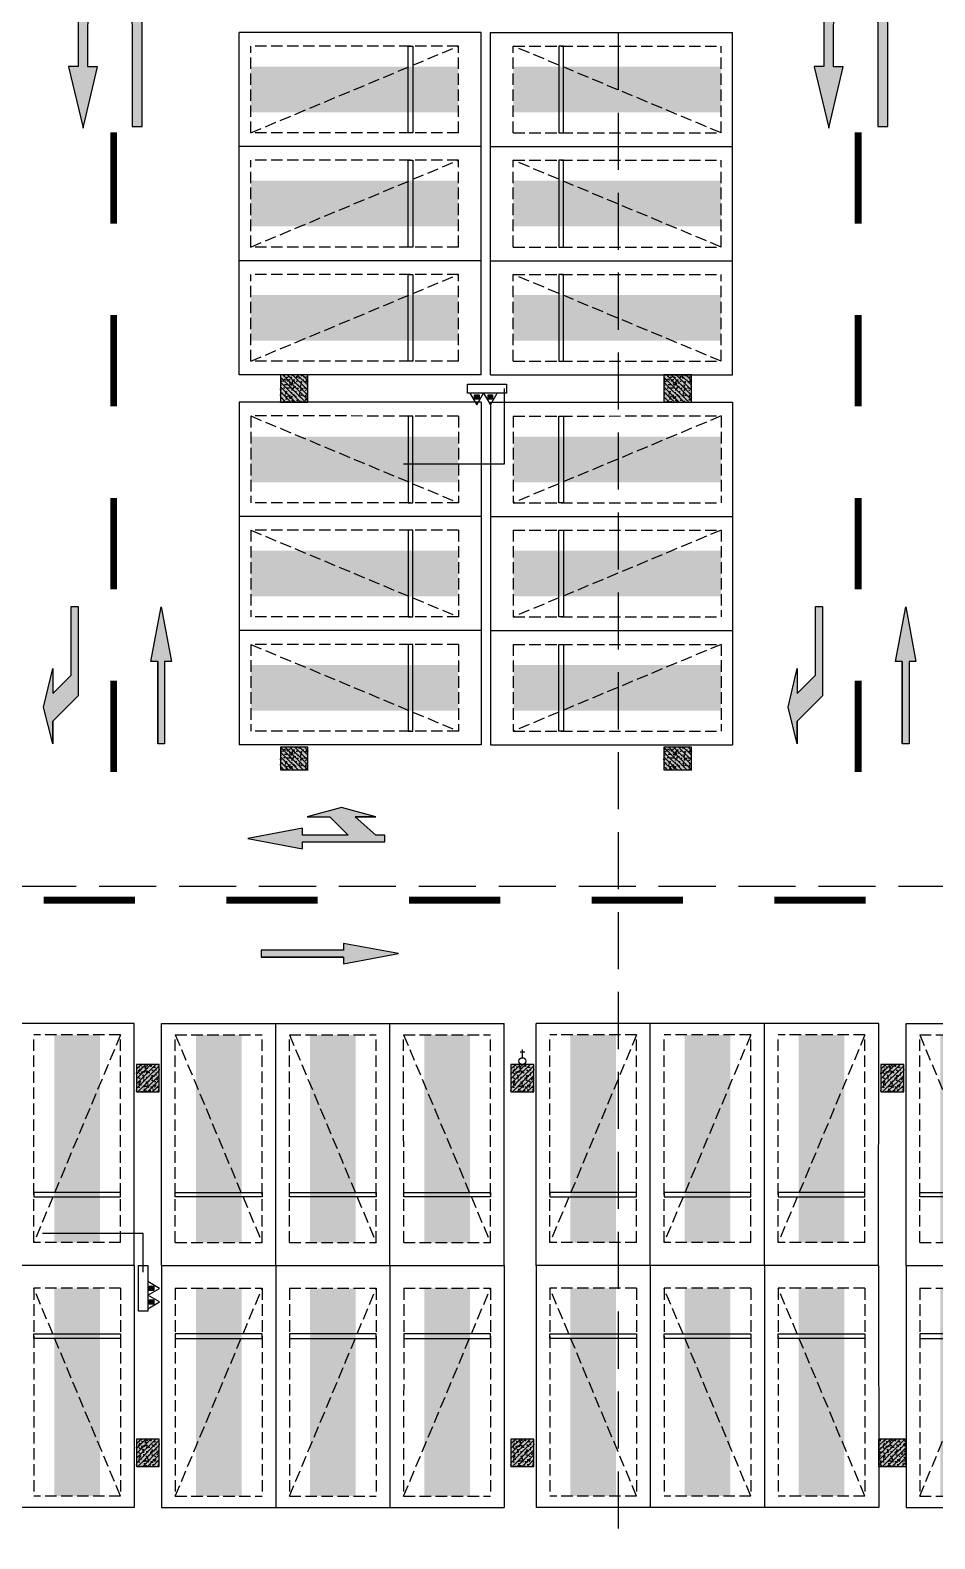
# Model space of a CAD drawing. Extents: x -1338203 to 1886333, y -783476 to 1038610.
# Drawn here: x 783379 to 803187, y 86864 to 119897 of the extents above; entities that cross this region are included whole.
import ezdxf

# ---------------------------------------------------------------- set-up
doc = ezdxf.new("R2010")
doc.units = 0
doc.header["$LTSCALE"] = 1000
doc.header["$MEASUREMENT"] = 0
doc.linetypes.add('$2$DASH', pattern=[0.35, 0.25, -0.1])
doc.linetypes.add('A-001-平面B2$0$__DASH', pattern=[0.35, 0.25, -0.1])
for name, color, linetype in [('$0$DIM_SYMB', 3, 'Continuous'), ('0P-EQUIP-CW', 7, 'Continuous'), ('0P-PIPE-RW', 122, 'Continuous'), ('A-001-车位参照B1$0$A-001-车位参照B1$0$0A-P-PKNG-CAR(A)', 43, 'Continuous'), ('A-FIRE', 7, 'Continuous'), ('p-a-regular', 5, 'Continuous'), ('S001地下一墙柱$0$S001地下一墙柱$0$0S-CC-LINE', 52, 'Continuous'), ('S001地下一墙柱$0$S001地下一墙柱$0$0S-CW-HATCH', 251, 'Continuous'), ('S001地下一墙柱$0$S001地下一墙柱$0$0S-CW-HATCH-UP', 251, 'Continuous'), ('中心线', 42, 'Continuous'), ('地面指向箭头', 7, 'Continuous'), ('负一层消火栓$0$0P-ACC-FH', 7, 'Continuous'), ('负一层消火栓$0$0P-DIM-FH', 3, 'Continuous'), ('负一层消火栓$0$0P-EQUIP-FH', 7, 'Continuous')]:
    doc.layers.add(name, color=color, linetype=linetype)
doc.layers.add('AAD-A-PROOF', color=30, linetype='Continuous', plot=False)

# ---------------------------------------------------------------- blocks, each defined once
blk = doc.blocks.new('S001地下一墙柱')
at = {"layer": 'S001地下一墙柱$0$S001地下一墙柱$0$0S-CW-HATCH'}
h = blk.add_hatch(color=256, dxfattribs=at)
h.dxf.hatch_style = 1
h.paths.add_polyline_path([(23091, -195140), (23091, -194540), (22491, -194540), (22491, -195140)])
h = blk.add_hatch(color=256, dxfattribs=at)
h.dxf.hatch_style = 1
h.paths.add_polyline_path([(31491, -195140), (31491, -194540), (30891, -194540), (30891, -195140)])
h = blk.add_hatch(color=256, dxfattribs=at)
h.dxf.hatch_style = 1
h.paths.add_polyline_path([(23091, -203190), (23091, -202690), (22491, -202690), (22491, -203190)])
h = blk.add_hatch(color=256, dxfattribs=at)
h.dxf.hatch_style = 1
h.paths.add_polyline_path([(31491, -203190), (31491, -202690), (30891, -202690), (30891, -203190)])
h = blk.add_hatch(color=256, dxfattribs=at)
h.dxf.hatch_style = 1
h.paths.add_polyline_path([(19841, -209640), (19341, -209640), (19341, -210240), (19841, -210240)])
h = blk.add_hatch(color=256, dxfattribs=at)
h.dxf.hatch_style = 1
h.paths.add_polyline_path([(28041, -209640), (27541, -209640), (27541, -210240), (28041, -210240)])
h = blk.add_hatch(color=256, dxfattribs=at)
h.dxf.hatch_style = 1
h.paths.add_polyline_path([(36141, -209640), (35641, -209640), (35641, -210240), (36141, -210240)])
h = blk.add_hatch(color=256, dxfattribs=at)
h.dxf.hatch_style = 1
h.paths.add_polyline_path([(19841, -217840), (19341, -217840), (19341, -218440), (19841, -218440)])
h = blk.add_hatch(color=256, dxfattribs=at)
h.dxf.hatch_style = 1
h.paths.add_polyline_path([(28041, -217840), (27541, -217840), (27541, -218440), (28041, -218440)])
h = blk.add_hatch(color=256, dxfattribs=at)
h.dxf.hatch_style = 1
h.paths.add_polyline_path([(36191, -217840), (35591, -217840), (35591, -218440), (36191, -218440)])
at = {"layer": 'S001地下一墙柱$0$S001地下一墙柱$0$0S-CW-HATCH-UP'}
h = blk.add_hatch(dxfattribs=at)
h.set_pattern_fill('钢筋混凝土', color=256, scale=30, angle=-90)
h.set_pattern_definition([(315, (32042.97, -227400.73), (53.03301, 53.03301), []), (320, (32042.97, -227400.73), (-18.8256, -215.1781), [22.5, -247.5]), (265, (32042.97, -227400.73), (225.6576, 41.6254), [18, -198]), (10.4514, (32041.4, -227418.66), (206.8319, -173.5528), [19.122, -210.3426]), (316.1842, (32102.97, -227400.73), (-49.6557, -320.1723), [33.75, -371.25]), (6.6356, (32098.83, -227427.4), (292.2354, -280.3988), [28.683, -315.514]), (261.1842, (32102.97, -227400.73), (292.2356, -280.3986), [27, -297]), (291, (32087.97, -227430.73), (-120.7857, -179.0721), [22.5, -247.5]), (236, (32087.97, -227430.73), (217.545, -72.9946), [18, -198]), (341.4514, (32077.9, -227445.66), (96.7591, -252.0668), [19.122, -210.3426]), (307.5, (32042.97, -227400.73), (99.86816, -3.64796), [0, -195.6, 0, -201, 0, -198.75]), (277.5, (32042.97, -227400.73), (118.3235, -78.92086), [0, -114.6, 0, -191.1, 0, -75.75]), (237.5, (32042.97, -227333.83), (-6.76646, -160.14673), [0, -75, 0, -234, 0, -310.5]), (227.5, (32042.97, -227303.83), (30.0315, -174.95585), [0, -97.5, 0, -155.4, 0, -220.5])])
h.paths.add_polyline_path([(23091, -195140), (23091, -194540), (22491, -194540), (22491, -195140)])
h = blk.add_hatch(dxfattribs=at)
h.set_pattern_fill('钢筋混凝土', color=256, scale=30, angle=-90)
h.set_pattern_definition([(315, (40442.966, -227400.73), (53.03301, 53.03301), []), (320, (40442.97, -227400.73), (-18.8256, -215.1781), [22.5, -247.5]), (265, (40442.97, -227400.73), (225.6576, 41.6254), [18, -198]), (10.4514, (40441.4, -227418.66), (206.8319, -173.5528), [19.122, -210.3426]), (316.1842, (40502.97, -227400.73), (-49.6557, -320.1723), [33.75, -371.25]), (6.6356, (40498.83, -227427.4), (292.2354, -280.3988), [28.683, -315.514]), (261.1842, (40502.97, -227400.73), (292.2356, -280.3986), [27, -297]), (291, (40487.97, -227430.73), (-120.7857, -179.0721), [22.5, -247.5]), (236, (40487.97, -227430.73), (217.545, -72.9946), [18, -198]), (341.4514, (40477.9, -227445.66), (96.7591, -252.0668), [19.122, -210.3426]), (307.5, (40442.966, -227400.73), (99.86816, -3.64796), [0, -195.6, 0, -201, 0, -198.75]), (277.5, (40442.97, -227400.73), (118.3235, -78.92086), [0, -114.6, 0, -191.1, 0, -75.75]), (237.5, (40442.966, -227333.83), (-6.76646, -160.14673), [0, -75, 0, -234, 0, -310.5]), (227.5, (40442.97, -227303.83), (30.0315, -174.95585), [0, -97.5, 0, -155.4, 0, -220.5])])
h.paths.add_polyline_path([(31491, -195140), (31491, -194540), (30891, -194540), (30891, -195140)])
h = blk.add_hatch(dxfattribs=at)
h.set_pattern_fill('钢筋混凝土', color=256, scale=30, angle=-90)
h.set_pattern_definition([(315, (32042.966, -235500.73), (53.03301, 53.03301), []), (320, (32042.97, -235500.73), (-18.8256, -215.1781), [22.5, -247.5]), (265, (32042.97, -235500.73), (225.6576, 41.6254), [18, -198]), (10.4514, (32041.4, -235518.66), (206.8319, -173.5528), [19.122, -210.3426]), (316.1842, (32102.97, -235500.73), (-49.6557, -320.1723), [33.75, -371.25]), (6.6356, (32098.83, -235527.4), (292.2354, -280.3988), [28.683, -315.514]), (261.1842, (32102.97, -235500.73), (292.2356, -280.3986), [27, -297]), (291, (32087.97, -235530.73), (-120.7857, -179.0721), [22.5, -247.5]), (236, (32087.97, -235530.73), (217.545, -72.9946), [18, -198]), (341.4514, (32077.9, -235545.66), (96.7591, -252.0668), [19.122, -210.3426]), (307.5, (32042.966, -235500.73), (99.86816, -3.64796), [0, -195.6, 0, -201, 0, -198.75]), (277.5, (32042.97, -235500.73), (118.3235, -78.92086), [0, -114.6, 0, -191.1, 0, -75.75]), (237.5, (32042.966, -235433.83), (-6.76646, -160.14673), [0, -75, 0, -234, 0, -310.5]), (227.5, (32042.97, -235403.83), (30.0315, -174.95585), [0, -97.5, 0, -155.4, 0, -220.5])])
h.paths.add_polyline_path([(23091, -203190), (23091, -202690), (22491, -202690), (22491, -203190)])
h = blk.add_hatch(dxfattribs=at)
h.set_pattern_fill('钢筋混凝土', color=256, scale=30, angle=-90)
h.set_pattern_definition([(315, (40442.966, -235500.73), (53.03301, 53.03301), []), (320, (40442.97, -235500.73), (-18.8256, -215.1781), [22.5, -247.5]), (265, (40442.97, -235500.73), (225.6576, 41.6254), [18, -198]), (10.4514, (40441.4, -235518.66), (206.8319, -173.5528), [19.122, -210.3426]), (316.1842, (40502.97, -235500.73), (-49.6557, -320.1723), [33.75, -371.25]), (6.6356, (40498.83, -235527.4), (292.2354, -280.3988), [28.683, -315.514]), (261.1842, (40502.97, -235500.73), (292.2356, -280.3986), [27, -297]), (291, (40487.97, -235530.73), (-120.7857, -179.0721), [22.5, -247.5]), (236, (40487.97, -235530.73), (217.545, -72.9946), [18, -198]), (341.4514, (40477.9, -235545.66), (96.7591, -252.0668), [19.122, -210.3426]), (307.5, (40442.966, -235500.73), (99.86816, -3.64796), [0, -195.6, 0, -201, 0, -198.75]), (277.5, (40442.97, -235500.73), (118.3235, -78.92086), [0, -114.6, 0, -191.1, 0, -75.75]), (237.5, (40442.966, -235433.83), (-6.76646, -160.14673), [0, -75, 0, -234, 0, -310.5]), (227.5, (40442.97, -235403.83), (30.0315, -174.95585), [0, -97.5, 0, -155.4, 0, -220.5])])
h.paths.add_polyline_path([(31491, -203190), (31491, -202690), (30891, -202690), (30891, -203190)])
h = blk.add_hatch(dxfattribs=at)
h.set_pattern_fill('钢筋混凝土', color=256, scale=30)
h.set_pattern_definition([(45, (52151.97, -200688.27), (-53.03301, 53.03301), []), (50, (52151.97, -200688.27), (215.1781, -18.8256), [22.5, -247.5]), (355, (52151.97, -200688.27), (-41.6254, 225.6576), [18, -198]), (100.4514, (52169.9, -200689.84), (173.5528, 206.8319), [19.122, -210.3426]), (46.1842, (52151.97, -200628.27), (320.1723, -49.6557), [33.75, -371.25]), (96.6356, (52178.65, -200632.4), (280.3988, 292.2354), [28.683, -315.514]), (351.1842, (52151.97, -200628.27), (280.3986, 292.2356), [27, -297]), (21, (52181.97, -200643.27), (179.0721, -120.7857), [22.5, -247.5]), (326, (52181.97, -200643.27), (72.9946, 217.545), [18, -198]), (71.4514, (52196.9, -200653.34), (252.0668, 96.7591), [19.122, -210.3426]), (37.5, (52151.97, -200688.27), (3.64796, 99.86816), [0, -195.6, 0, -201, 0, -198.75]), (7.5, (52151.97, -200688.27), (78.92086, 118.3235), [0, -114.6, 0, -191.1, 0, -75.75]), (327.5, (52085.07, -200688.27), (160.14673, -6.76646), [0, -75, 0, -234, 0, -310.5]), (317.5, (52055.07, -200688.27), (174.95585, 30.0315), [0, -97.5, 0, -155.4, 0, -220.5])])
h.paths.add_polyline_path([(19841, -209640), (19341, -209640), (19341, -210240), (19841, -210240)])
h = blk.add_hatch(dxfattribs=at)
h.set_pattern_fill('钢筋混凝土', color=256, scale=30)
h.set_pattern_definition([(45, (60351.97, -200688.27), (-53.03301, 53.03301), []), (50, (60351.97, -200688.27), (215.1781, -18.8256), [22.5, -247.5]), (355, (60351.97, -200688.27), (-41.6254, 225.6576), [18, -198]), (100.4514, (60369.9, -200689.84), (173.5528, 206.8319), [19.122, -210.3426]), (46.1842, (60351.97, -200628.27), (320.1723, -49.6557), [33.75, -371.25]), (96.6356, (60378.65, -200632.4), (280.3988, 292.2354), [28.683, -315.514]), (351.1842, (60351.97, -200628.27), (280.3986, 292.2356), [27, -297]), (21, (60381.97, -200643.27), (179.0721, -120.7857), [22.5, -247.5]), (326, (60381.97, -200643.27), (72.9946, 217.545), [18, -198]), (71.4514, (60396.9, -200653.34), (252.0668, 96.7591), [19.122, -210.3426]), (37.5, (60351.97, -200688.27), (3.64796, 99.86816), [0, -195.6, 0, -201, 0, -198.75]), (7.5, (60351.97, -200688.27), (78.92086, 118.3235), [0, -114.6, 0, -191.1, 0, -75.75]), (327.5, (60285.07, -200688.27), (160.14673, -6.76646), [0, -75, 0, -234, 0, -310.5]), (317.5, (60255.07, -200688.27), (174.95585, 30.0315), [0, -97.5, 0, -155.4, 0, -220.5])])
h.paths.add_polyline_path([(28041, -209640), (27541, -209640), (27541, -210240), (28041, -210240)])
h = blk.add_hatch(dxfattribs=at)
h.set_pattern_fill('钢筋混凝土', color=256, scale=30)
h.set_pattern_definition([(45, (68451.97, -200688.27), (-53.03301, 53.03301), []), (50, (68451.97, -200688.27), (215.1781, -18.8256), [22.5, -247.5]), (355, (68451.97, -200688.27), (-41.6254, 225.6576), [18, -198]), (100.4514, (68469.9, -200689.84), (173.5528, 206.8319), [19.122, -210.3426]), (46.1842, (68451.97, -200628.27), (320.1723, -49.6557), [33.75, -371.25]), (96.6356, (68478.65, -200632.4), (280.3988, 292.2354), [28.683, -315.514]), (351.1842, (68451.97, -200628.27), (280.3986, 292.2356), [27, -297]), (21, (68481.97, -200643.27), (179.0721, -120.7857), [22.5, -247.5]), (326, (68481.97, -200643.27), (72.9946, 217.545), [18, -198]), (71.4514, (68496.9, -200653.34), (252.0668, 96.7591), [19.122, -210.3426]), (37.5, (68451.97, -200688.27), (3.64796, 99.86816), [0, -195.6, 0, -201, 0, -198.75]), (7.5, (68451.97, -200688.27), (78.92086, 118.3235), [0, -114.6, 0, -191.1, 0, -75.75]), (327.5, (68385.07, -200688.27), (160.14673, -6.76646), [0, -75, 0, -234, 0, -310.5]), (317.5, (68355.07, -200688.27), (174.95585, 30.0315), [0, -97.5, 0, -155.4, 0, -220.5])])
h.paths.add_polyline_path([(36141, -209640), (35641, -209640), (35641, -210240), (36141, -210240)])
h = blk.add_hatch(dxfattribs=at)
h.set_pattern_fill('钢筋混凝土', color=256, scale=30)
h.set_pattern_definition([(45, (52151.97, -208888.27), (-53.03301, 53.03301), []), (50, (52151.97, -208888.27), (215.1781, -18.8256), [22.5, -247.5]), (355, (52151.97, -208888.27), (-41.6254, 225.6576), [18, -198]), (100.4514, (52169.9, -208889.84), (173.5528, 206.8319), [19.122, -210.3426]), (46.1842, (52151.97, -208828.27), (320.1723, -49.6557), [33.75, -371.25]), (96.6356, (52178.65, -208832.4), (280.3988, 292.2354), [28.683, -315.514]), (351.1842, (52151.97, -208828.27), (280.3986, 292.2356), [27, -297]), (21, (52181.97, -208843.27), (179.0721, -120.7857), [22.5, -247.5]), (326, (52181.97, -208843.27), (72.9946, 217.545), [18, -198]), (71.4514, (52196.9, -208853.34), (252.0668, 96.7591), [19.122, -210.3426]), (37.5, (52151.97, -208888.27), (3.64796, 99.86816), [0, -195.6, 0, -201, 0, -198.75]), (7.5, (52151.97, -208888.27), (78.92086, 118.3235), [0, -114.6, 0, -191.1, 0, -75.75]), (327.5, (52085.07, -208888.27), (160.14673, -6.76646), [0, -75, 0, -234, 0, -310.5]), (317.5, (52055.07, -208888.27), (174.95585, 30.0315), [0, -97.5, 0, -155.4, 0, -220.5])])
h.paths.add_polyline_path([(19841, -217840), (19341, -217840), (19341, -218440), (19841, -218440)])
h = blk.add_hatch(dxfattribs=at)
h.set_pattern_fill('钢筋混凝土', color=256, scale=30)
h.set_pattern_definition([(45, (60351.97, -208888.27), (-53.03301, 53.03301), []), (50, (60351.97, -208888.27), (215.1781, -18.8256), [22.5, -247.5]), (355, (60351.97, -208888.27), (-41.6254, 225.6576), [18, -198]), (100.4514, (60369.9, -208889.84), (173.5528, 206.8319), [19.122, -210.3426]), (46.1842, (60351.97, -208828.27), (320.1723, -49.6557), [33.75, -371.25]), (96.6356, (60378.65, -208832.4), (280.3988, 292.2354), [28.683, -315.514]), (351.1842, (60351.97, -208828.27), (280.3986, 292.2356), [27, -297]), (21, (60381.97, -208843.27), (179.0721, -120.7857), [22.5, -247.5]), (326, (60381.97, -208843.27), (72.9946, 217.545), [18, -198]), (71.4514, (60396.9, -208853.34), (252.0668, 96.7591), [19.122, -210.3426]), (37.5, (60351.97, -208888.27), (3.64796, 99.86816), [0, -195.6, 0, -201, 0, -198.75]), (7.5, (60351.97, -208888.27), (78.92086, 118.3235), [0, -114.6, 0, -191.1, 0, -75.75]), (327.5, (60285.07, -208888.27), (160.14673, -6.76646), [0, -75, 0, -234, 0, -310.5]), (317.5, (60255.07, -208888.27), (174.95585, 30.0315), [0, -97.5, 0, -155.4, 0, -220.5])])
h.paths.add_polyline_path([(28041, -217840), (27541, -217840), (27541, -218440), (28041, -218440)])
h = blk.add_hatch(dxfattribs=at)
h.set_pattern_fill('钢筋混凝土', color=256, scale=30)
h.set_pattern_definition([(45, (68451.97, -208888.27), (-53.03301, 53.03301), []), (50, (68451.97, -208888.27), (215.1781, -18.8256), [22.5, -247.5]), (355, (68451.97, -208888.27), (-41.6254, 225.6576), [18, -198]), (100.4514, (68469.9, -208889.84), (173.5528, 206.8319), [19.122, -210.3426]), (46.1842, (68451.97, -208828.27), (320.1723, -49.6557), [33.75, -371.25]), (96.6356, (68478.65, -208832.4), (280.3988, 292.2354), [28.683, -315.514]), (351.1842, (68451.97, -208828.27), (280.3986, 292.2356), [27, -297]), (21, (68481.97, -208843.27), (179.0721, -120.7857), [22.5, -247.5]), (326, (68481.97, -208843.27), (72.9946, 217.545), [18, -198]), (71.4514, (68496.9, -208853.34), (252.0668, 96.7591), [19.122, -210.3426]), (37.5, (68451.97, -208888.27), (3.64796, 99.86816), [0, -195.6, 0, -201, 0, -198.75]), (7.5, (68451.97, -208888.27), (78.92086, 118.3235), [0, -114.6, 0, -191.1, 0, -75.75]), (327.5, (68385.07, -208888.27), (160.14673, -6.76646), [0, -75, 0, -234, 0, -310.5]), (317.5, (68355.07, -208888.27), (174.95585, 30.0315), [0, -97.5, 0, -155.4, 0, -220.5])])
h.paths.add_polyline_path([(36191, -217840), (35591, -217840), (35591, -218440), (36191, -218440)])
at = {"layer": 'S001地下一墙柱$0$S001地下一墙柱$0$0S-CC-LINE'}
for points in [[(23091, -195140), (23091, -194540), (22491, -194540), (22491, -195140)], [(31491, -195140), (31491, -194540), (30891, -194540), (30891, -195140)], [(23091, -203190), (23091, -202690), (22491, -202690), (22491, -203190)], [(31491, -203190), (31491, -202690), (30891, -202690), (30891, -203190)], [(19841, -209640), (19341, -209640), (19341, -210240), (19841, -210240)], [(28041, -209640), (27541, -209640), (27541, -210240), (28041, -210240)], [(36141, -209640), (35641, -209640), (35641, -210240), (36141, -210240)], [(19841, -217840), (19341, -217840), (19341, -218440), (19841, -218440)], [(28041, -217840), (27541, -217840), (27541, -218440), (28041, -218440)], [(36191, -217840), (35591, -217840), (35591, -218440), (36191, -218440)]]:
    blk.add_lwpolyline(points, close=True, dxfattribs=at)
blk = doc.blocks.new('负一层消火栓$0$$TwtSys$00000546')
h = blk.add_hatch()
h.set_pattern_fill('ANSI31', color=256, scale=200, style=0)
h.set_pattern_definition([(45, (-38543.802, -6670.83), (-17.67767, 17.67767), [])])
h.paths.add_polyline_path([(-65, 174), (65, 174), (65, 44), (-65, 44)])
for points in [[(0, 344), (-198, 0), (198, 0)], [(-65, 174), (65, 174), (65, 44), (-65, 44)]]:
    blk.add_lwpolyline(points, close=True)
blk = doc.blocks.new('负一层消火栓')
at = {"layer": '负一层消火栓$0$0P-ACC-FH'}
for points in [[(26591, -194740), (27444, -194740), (27444, -194940), (26591, -194940)], [(19587, -215040), (19387, -215040), (19387, -214040), (19587, -214040)]]:
    blk.add_lwpolyline(points, close=True, dxfattribs=at)
at = {"layer": '负一层消火栓$0$0P-DIM-FH'}
for p, q in [((27391, -194840, 800), (27391, -196496, 800)), ((27391, -196496, 800), (25189, -196496, 800)), ((19487, -213340), (17284, -213340)), ((19487, -214190), (19487, -213340))]:
    blk.add_line(p, q, dxfattribs=at)
at = {"layer": '负一层消火栓$0$0P-EQUIP-FH', "xscale": 0.75, "yscale": 0.75, "zscale": 0.75}
for p, rotation in [((26792, -194940, 800), 180), ((27090, -194940, 800), 180), ((19587, -214541, 800), 270), ((19587, -214839, 800), 270)]:
    blk.add_blockref('负一层消火栓$0$$TwtSys$00000546', p, dxfattribs=dict(at, rotation=rotation))
blk = doc.blocks.new('剖面位置')
at = {"layer": '$0$DIM_SYMB', "linetype": '$2$DASH', "ltscale": 5}
for points in [[(29891, -167801), (29891, -222090), (30997, -222090), (42410, -315041)], [(29891, -167801), (29891, -222090), (30997, -222090), (42410, -315041)], [(-151227, -205737), (127993, -205737)], [(-151227, -205737), (127993, -205737)]]:
    blk.add_lwpolyline(points, dxfattribs=at)
blk = doc.blocks.new('$TwtSys$00000320')
at = {"const_width": 20}
for points in [[(0, 0), (0, -121)], [(-37, -83), (37, -83)]]:
    blk.add_lwpolyline(points, dxfattribs=at)
blk = doc.blocks.new('A$Cee0fc4ce')
at = {"layer": '0P-PIPE-RW', "linetype": 'Continuous'}
blk.add_circle((27791, -209565), 75, dxfattribs=at)
at = {"layer": '0P-EQUIP-CW', "xscale": 1.5, "yscale": 1.5, "zscale": 1.5, "rotation": 179.9999999999999}
blk.add_blockref('$TwtSys$00000320', (27791, -209490), dxfattribs=at)
blk = doc.blocks.new('左转或右转')
at = {"layer": '地面指向箭头'}
blk.add_hatch(color=251, dxfattribs=at).paths.add_polyline_path([(3221046, 2451667), (3221247, 2450864), (3221247, 2451366), (3221799, 2451918), (3221799, 2453874), (3221648, 2453874), (3221648, 2452369), (3221247, 2451968), (3221247, 2452519)])
at = {"layer": '地面指向箭头', "color": 251}
blk.add_lwpolyline([(3221247, 2450864), (3221046, 2451667), (3221247, 2452519), (3221247, 2451968), (3221648, 2452369), (3221648, 2453874), (3221799, 2453874), (3221799, 2451918), (3221247, 2451366), (3221247, 2450864), (3221247, 2451366)], dxfattribs=at)
blk = doc.blocks.new('JTDT')
at = {"layer": 'A-FIRE'}
h = blk.add_hatch(color=251, dxfattribs=at)
h.dxf.hatch_style = 1
h.paths.add_polyline_path([(189165, 82916), (189162, 82988), (189159, 82988), (189147, 83060), (189144, 83075), (189126, 83123), (189114, 83162), (189105, 83180), (189081, 83230), (189072, 83245), (189057, 83269), (189036, 83299), (189024, 83317), (189021, 83320), (189021, 83323), (188961, 83389), (188893, 83449), (188818, 83500), (188734, 83542), (188650, 83571), (188561, 83586), (188468, 83592), (188378, 83586), (188288, 83571), (188202, 83542), (188118, 83500), (188043, 83449), (187974, 83389), (187915, 83323), (187915, 83320), (187912, 83317), (187900, 83299), (187882, 83269), (187864, 83245), (187858, 83230), (187831, 83180), (187822, 83162), (187810, 83123), (187795, 83075), (187789, 83060), (187777, 82988), (187771, 82916), (187771, 82895), (187771, 82839), (187771, 81938), (187559, 81938), (187559, 81935), (187867, 80625), (187876, 80592), (187882, 80625), (188190, 81935), (187983, 81935), (187983, 81938), (187983, 82839), (187986, 82895), (187989, 82916), (188007, 82988), (188037, 83060), (188046, 83075), (188076, 83123), (188109, 83162), (188124, 83180), (188184, 83230), (188205, 83245), (188247, 83269), (188318, 83299), (188390, 83317), (188441, 83320), (188468, 83323), (188492, 83320), (188543, 83317), (188615, 83299), (188686, 83269), (188728, 83245), (188749, 83230), (188809, 83180), (188824, 83162), (188857, 83123), (188887, 83075), (188896, 83060), (188926, 82988), (188944, 82916), (188947, 82895), (188949, 82839), (188949, 80625), (189168, 80625), (189168, 82839), (189168, 82895)])
at = {"layer": '地面指向箭头', "color": 251, "linetype": 'Continuous'}
blk.add_lwpolyline([(189165, 82916), (189162, 82988), (189159, 82988), (189147, 83060), (189144, 83075), (189126, 83123), (189114, 83162), (189105, 83180), (189081, 83230), (189072, 83245), (189057, 83269), (189036, 83299), (189024, 83317), (189021, 83320), (189021, 83323), (188961, 83389), (188893, 83449), (188818, 83500), (188734, 83542), (188650, 83571), (188561, 83586), (188468, 83592), (188378, 83586), (188288, 83571), (188202, 83542), (188118, 83500), (188043, 83449), (187974, 83389), (187915, 83323), (187915, 83320), (187912, 83317), (187900, 83299), (187882, 83269), (187864, 83245), (187858, 83230), (187831, 83180), (187822, 83162), (187810, 83123), (187795, 83075), (187789, 83060), (187777, 82988), (187771, 82916), (187771, 82895), (187771, 82839), (187771, 81938), (187559, 81938), (187559, 81935), (187867, 80625), (187876, 80592), (187882, 80625), (188190, 81935), (187983, 81935), (187983, 81938), (187983, 82839), (187986, 82895), (187989, 82916), (188007, 82988), (188037, 83060), (188046, 83075), (188076, 83123), (188109, 83162), (188124, 83180), (188184, 83230), (188205, 83245), (188247, 83269), (188318, 83299), (188390, 83317), (188441, 83320), (188468, 83323), (188492, 83320), (188543, 83317), (188615, 83299), (188686, 83269), (188728, 83245), (188749, 83230), (188809, 83180), (188824, 83162), (188857, 83123), (188887, 83075), (188896, 83060), (188926, 82988), (188944, 82916), (188947, 82895), (188949, 82839), (188949, 80625), (189168, 80625), (189168, 82839), (189168, 82895), (189165, 82916)], dxfattribs=at)
blk = doc.blocks.new('直行')
at = {"layer": '地面指向箭头'}
blk.add_hatch(color=251, dxfattribs=at).paths.add_polyline_path([(-29241, 4059962), (-29466, 4058762), (-29316, 4058762), (-29316, 4056961), (-29166, 4056961), (-29166, 4058762), (-29016, 4058762)])
at = {"layer": '地面指向箭头', "color": 251}
blk.add_lwpolyline([(-29316, 4058762), (-29316, 4056961), (-29316, 4058762), (-29316, 4058762), (-29466, 4058762), (-29241, 4059962), (-29016, 4058762), (-29166, 4058762), (-29166, 4056961), (-29316, 4056961), (-29316, 4056961)], dxfattribs=at)
blk = doc.blocks.new('直行右转或左转')
at = {"layer": '地面指向箭头'}
blk.add_hatch(color=251, dxfattribs=at).paths.add_polyline_path([(3219528, 2452519), (3218327, 2452294), (3218327, 2452444), (3217325, 2452444), (3217726, 2452044), (3218227, 2452044), (3217476, 2451843), (3216725, 2452044), (3217175, 2452044), (3216725, 2452444), (3216524, 2452444), (3216524, 2452594), (3218327, 2452594), (3218327, 2452745)])
at = {"layer": '地面指向箭头', "color": 251}
blk.add_lwpolyline([(3216725, 2452044), (3217175, 2452044), (3216725, 2452044), (3217476, 2451843), (3218227, 2452044), (3217726, 2452044), (3217325, 2452444), (3218327, 2452444), (3218327, 2452294), (3219528, 2452519), (3218327, 2452745), (3218327, 2452594), (3216524, 2452594), (3216524, 2452444), (3216725, 2452444), (3217175, 2452044)], dxfattribs=at)
blk = doc.blocks.new('A$C9cb663f1')
at = {"layer": '中心线', "color": 251, "const_width": 150}
for points in [[(372560, -244104), (372560, -246104)], [(388861, -244104), (388861, -246104)], [(372560, -248104), (372560, -250104)], [(388861, -248104), (388861, -250104)], [(372560, -252104), (372560, -254104)], [(388861, -252104), (388861, -254104)], [(372560, -256104), (372560, -258104)], [(388861, -256104), (388861, -258104)], [(371029, -260912), (373029, -260912)], [(375029, -260912), (377029, -260912)], [(379029, -260912), (381029, -260912)], [(383029, -260912), (385029, -260912)], [(387029, -260912), (389029, -260912)]]:
    blk.add_lwpolyline(points, dxfattribs=at)
at = {"layer": '地面指向箭头', "color": 251}
for name, p in [('JTDT', (184015, -324601)), ('JTDT', (200342, -324601)), ('直行', (402842, -4314449)), ('直行', (419143, -4314449))]:
    blk.add_blockref(name, p, dxfattribs=at)
at = {"layer": '地面指向箭头', "color": 251, "linetype": 'Continuous'}
for p in [(-2850019, -2708357), (-2833719, -2708357)]:
    blk.add_blockref('左转或右转', p, dxfattribs=at)
at = {"layer": '地面指向箭头', "color": 251, "linetype": 'Continuous', "rotation": 180}
blk.add_blockref('直行右转或左转', (3595023, 2192955), dxfattribs=at)
at = {"layer": '地面指向箭头', "color": 251, "xscale": -1, "rotation": 270}
blk.add_blockref('直行', (-3681168, -232843), dxfattribs=at)
blk = doc.blocks.new('A-001-车位参照B1$0$A-001-车位参照B1$0$A-001-车位参照B1$0$ddd')
for p, q in [((0, 2500), (5300, 2500)), ((0, 2500), (0, 0)), ((5300, 2500), (5300, 0)), ((0, 0), (5300, 0))]:
    blk.add_line(p, q)
at = {"linetype": 'A-001-平面B2$0$__DASH'}
for p, q in [((500, 2200), (500, 300)), ((500, 2200), (5050, 2200)), ((5050, 2200), (5050, 300)), ((500, 300), (5050, 300))]:
    blk.add_line(p, q, dxfattribs=at)
blk.add_lwpolyline([(5050, 2200), (500, 300)], dxfattribs=at)
blk.add_lwpolyline([(1500, 300), (1500, 2200), (1600, 2200), (1600, 300)], close=True)
at = {"layer": 'p-a-regular', "ltscale": 0.002, "const_width": 1000}
blk.add_lwpolyline([(500, 1250), (5050, 1250)], dxfattribs=at)

msp = doc.modelspace()

# ---------------------------------------------------------------- block references
at = {"ltscale": 0.002}
for name, p in [('S001地下一墙柱', (766365.4, 306889.1)), ('负一层消火栓', (766365.4, 306889.1)), ('A$C9cb663f1', (412646.2, 361761.3))]:
    msp.add_blockref(name, p, dxfattribs=at)
msp.add_blockref('A$Cee0fc4ce', (766365.5, 306889.1))
at = {"layer": 'A-001-车位参照B1$0$A-001-车位参照B1$0$0A-P-PKNG-CAR(A)', "linetype": 'Continuous'}
for p, rotation in [((793256.7, 119849.1), 180.0027235406079), ((793256.7, 117349.1), 180.0027235406079), ((793256.7, 114849.1), 180.0027235406079), ((793456.7, 109249.1), 0.002723540608023906), ((793456.7, 106749.1), 0.002723540608023906), ((793456.7, 104249.1), 0.002723540608023906), ((788756.7, 92849), 90.00272354060814), ((791256.7, 92849), 90.00272354060814), ((793756.7, 92849), 90.00272354060814), ((805056.7, 92849), 90.00272354060814), ((783156.7, 92849.1), 270.0027235406079), ((794456.7, 92849.1), 270.0027235406079), ((796956.7, 92849.1), 270.0027235406079), ((799456.7, 92849.1), 270.0027235406079)]:
    msp.add_blockref('A-001-车位参照B1$0$A-001-车位参照B1$0$A-001-车位参照B1$0$ddd', p, dxfattribs=dict(at, rotation=rotation))
at = {"layer": 'A-001-车位参照B1$0$A-001-车位参照B1$0$0A-P-PKNG-CAR(A)', "linetype": 'Continuous', "xscale": -1}
for p, rotation in [((793457, 119849.1), 179.9972764593919), ((793456.8, 117349.1), 179.9972764593919), ((793456.7, 114849.1), 179.9972764593919), ((793256.7, 109249.1), 359.9972764593919), ((793256.7, 106749.1), 359.9972764593919), ((793256.7, 104249.1), 359.9972764593919), ((783156.7, 92849), 269.9972764593918), ((794456.7, 92849), 269.9972764593918), ((796956.7, 92849), 269.9972764593918), ((799456.7, 92849), 269.9972764593918), ((788756.7, 92849.1), 89.99727645939184), ((791256.7, 92849.1), 89.99727645939184), ((793756.7, 92849.1), 89.99727645939184), ((805056.7, 92849.1), 89.99727645939184)]:
    msp.add_blockref('A-001-车位参照B1$0$A-001-车位参照B1$0$A-001-车位参照B1$0$ddd', p, dxfattribs=dict(at, rotation=rotation))
at = {"layer": 'AAD-A-PROOF'}
msp.add_blockref('剖面位置', (766365.4, 306889.1), dxfattribs=at)

doc.saveas('drawing.dxf')
